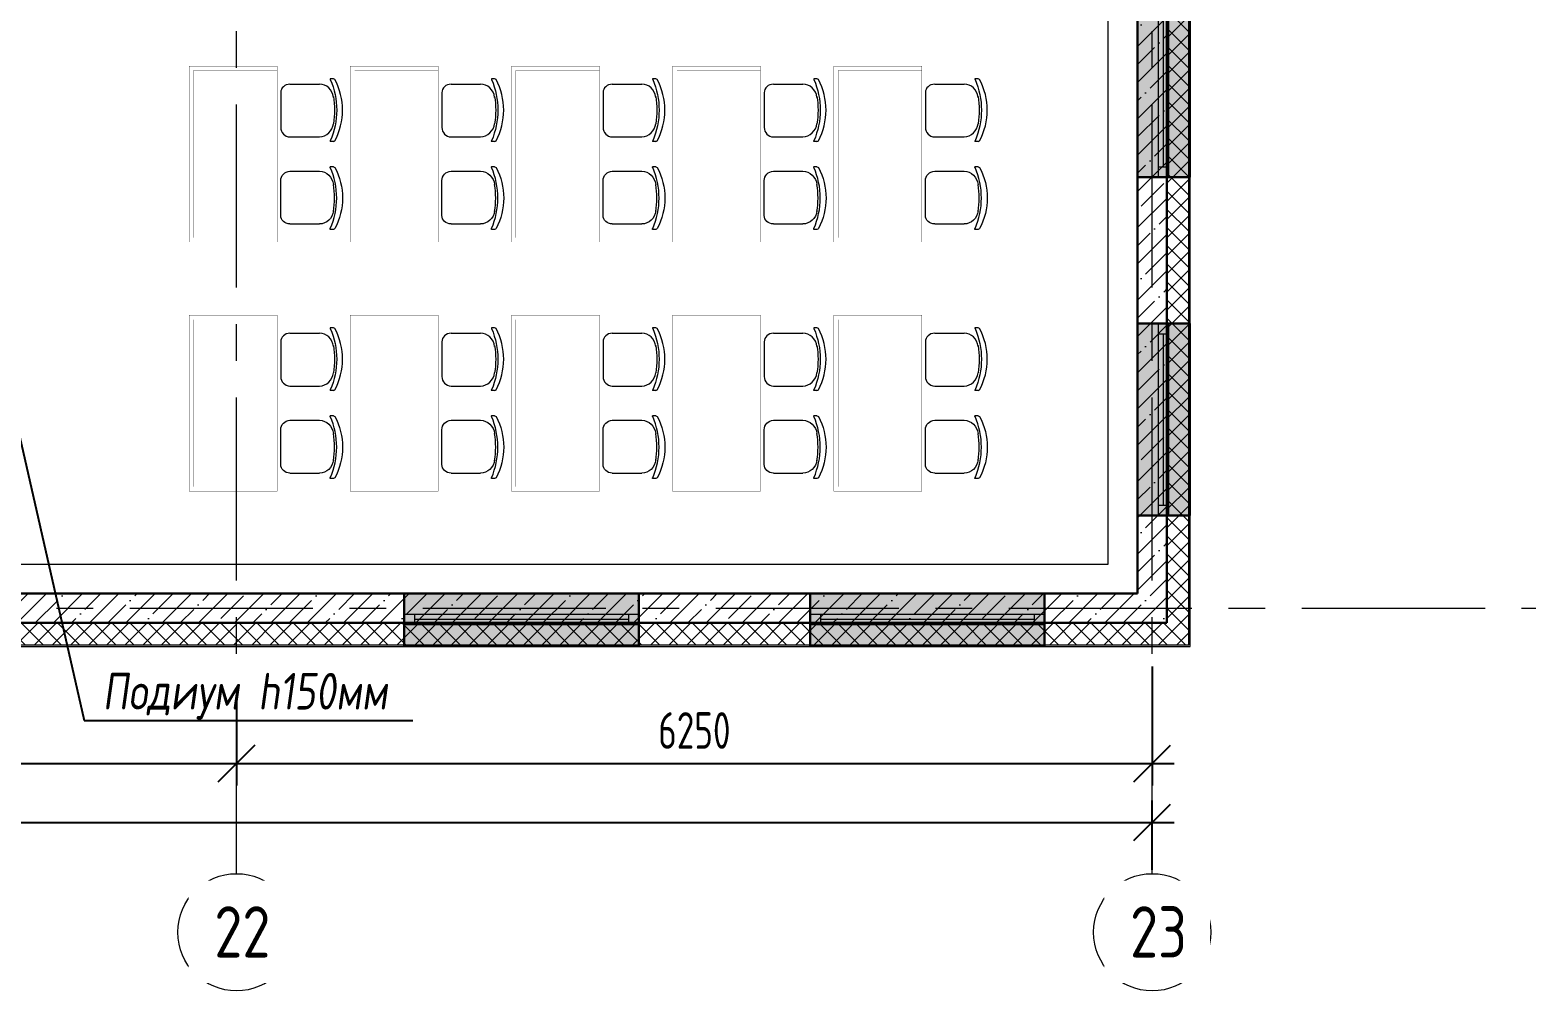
# Model space of a CAD drawing. Header units: millimetres. Extents: x -13407 to 93998, y -2611 to 109271.
# Drawn here: x 60756 to 71033, y -2611 to 3946 of the extents above; entities that cross this region are included whole.
import ezdxf
from ezdxf import colors
from ezdxf.entities.mleader import LeaderData, LeaderLine
from ezdxf.math import Vec2, Vec3

# ---------------------------------------------------------------- set-up
doc = ezdxf.new("R2010")
doc.units = ezdxf.units.MM
doc.linetypes.add('CENTER', pattern=[2, 1.25, -0.25, 0.25, -0.25])
for name, color, linetype, lineweight in [('АР_Навесной фасад', 5, 'Continuous', 5), ('АР_Окна БЛОК', 250, 'Continuous', 13), ('АР_Оси', 193, 'Continuous', 9), ('АР_Оси размеры', 164, 'Continuous', 9), ('АР_Подоконники', 163, 'Continuous', 9), ('АР_Сущ Несущая стена', 202, 'Continuous', 30), ('АР_Утеплитель', 250, 'Continuous', 9), ('АР_Штриховка монолит', 250, 'Continuous', 9), ('ТХ_мебель передв', 250, 'Continuous', 13)]:
    doc.layers.add(name, color=color, linetype=linetype, lineweight=lineweight)
doc.styles.add('Архитект', font='isocpeur.ttf', dxfattribs={"width": 0.8, "oblique": 8})
doc.styles.add('ГОСТ 2.304', font='isocpeur.ttf', dxfattribs={"width": 0.7})
doc.dimstyles.new('СПДС', dxfattribs={"dimscale": 100, "dimtxt": 2.5, "dimasz": 2.5, "dimexe": 1.5, "dimexo": 0, "dimgap": 1, "dimtad": 1, "dimdec": 0, "dimrnd": 1, "dimtxsty": 'ГОСТ 2.304', "dimblk": 'OBLIQUE', "dimcen": 2.5, "dimdle": 1.5, "dimadec": 0, "dimazin": 2, "dimtfac": 0.75, "dimtdec": 0, "dimtmove": 1, "dimatfit": 3, "dimfxl": 1, "dimtolj": 1, "dimarcsym": 1})
pattern_1 = [(45, (-951587.81, 109999.9), (-123.743687, 123.743687), []), (45, (-951464.07, 109999.9), (-123.743687, 123.743687), [218.75, -43.75, 0, -43.75])]

# ---------------------------------------------------------------- blocks, each defined once
blk = doc.blocks.new('*U138')
h = blk.add_hatch(color=253)
h.dxf.hatch_style = 1
h.paths.add_polyline_path([(-1600, -140), (0, -140), (0, 220), (-1600, 220)])
at = {"color": 253, "lineweight": 30}
for p, q in [((-1600, -140), (-1600, 220)), ((0, -140), (0, 220))]:
    blk.add_line(p, q, dxfattribs=at)
at = {"color": 253}
for p, q in [((0, 220), (-1600, 220)), ((-1600, 70), (0, 70)), ((-1600, 0), (0, 0)), ((-1530, 0), (-1530, 70)), ((-1530, 35), (-70, 35)), ((-70, 0), (-70, 70)), ((-1600, -140), (0, -140)), ((-1600, -140), (-1600, -140)), ((-1600, -140), (-1600, -140)), ((0, -140), (0, -140)), ((0, -140), (0, -140))]:
    blk.add_line(p, q, dxfattribs=at)
blk = doc.blocks.new('*U139')
h = blk.add_hatch(color=253)
h.dxf.hatch_style = 1
h.paths.add_polyline_path([(-1600, -140), (0, -140), (0, 220), (-1600, 220)])
at = {"color": 253, "lineweight": 30}
for p, q in [((-1600, -140), (-1600, 220)), ((0, -140), (0, 220))]:
    blk.add_line(p, q, dxfattribs=at)
at = {"color": 253}
for p, q in [((0, 220), (-1600, 220)), ((-1600, 70), (0, 70)), ((-1600, 0), (0, 0)), ((-1530, 0), (-1530, 70)), ((-1530, 35), (-70, 35)), ((-70, 0), (-70, 70)), ((-1600, -140), (0, -140)), ((-1600, -140), (-1600, -140)), ((-1600, -140), (-1600, -140)), ((0, -140), (0, -140)), ((0, -140), (0, -140))]:
    blk.add_line(p, q, dxfattribs=at)
blk = doc.blocks.new('*U141')
h = blk.add_hatch(color=253)
h.dxf.hatch_style = 1
h.paths.add_polyline_path([(-1310, -140), (0, -140), (0, 220), (-1310, 220)])
at = {"color": 253, "lineweight": 30}
for p, q in [((-1310, -140), (-1310, 220)), ((0, -140), (0, 220))]:
    blk.add_line(p, q, dxfattribs=at)
at = {"color": 253}
for p, q in [((0, 220), (-1310, 220)), ((-1310, 70), (0, 70)), ((-1310, 0), (0, 0)), ((-1240, 0), (-1240, 70)), ((-1240, 35), (-70, 35)), ((-70, 0), (-70, 70)), ((-1310, -140), (0, -140)), ((-1310, -140), (-1310, -140)), ((-1310, -140), (-1310, -140)), ((0, -140), (0, -140)), ((0, -140), (0, -140))]:
    blk.add_line(p, q, dxfattribs=at)
blk = doc.blocks.new('*U142')
h = blk.add_hatch(color=253)
h.dxf.hatch_style = 1
h.paths.add_polyline_path([(-1310, -140), (0, -140), (0, 220), (-1310, 220)])
at = {"color": 253, "lineweight": 30}
for p, q in [((-1310, -140), (-1310, 220)), ((0, -140), (0, 220))]:
    blk.add_line(p, q, dxfattribs=at)
at = {"color": 253}
for p, q in [((0, 220), (-1310, 220)), ((-1310, 70), (0, 70)), ((-1310, 0), (0, 0)), ((-1240, 0), (-1240, 70)), ((-1240, 35), (-70, 35)), ((-70, 0), (-70, 70)), ((-1310, -140), (0, -140)), ((-1310, -140), (-1310, -140)), ((-1310, -140), (-1310, -140)), ((0, -140), (0, -140)), ((0, -140), (0, -140))]:
    blk.add_line(p, q, dxfattribs=at)
blk = doc.blocks.new('_Oblique')
at = {"color": 253, "linetype": 'ByBlock', "lineweight": -2}
blk.add_line((-0.5, -0.5), (0.5, 0.5), dxfattribs=at)
blk = doc.blocks.new('*D177')
at = {"layer": 'АР_Оси размеры', "color": 253, "lineweight": -2, "ltscale": 100, "transparency": 16777216}
for p, q in [((55515, -636), (55515, -1209)), ((62165, -636), (62165, -1209)), ((55365, -1059), (62315, -1059))]:
    blk.add_line(p, q, dxfattribs=at)
at = {"layer": 'АР_Оси размеры', "color": 253, "lineweight": -2, "ltscale": 100, "transparency": 16777216, "xscale": 250, "yscale": 250, "zscale": 250, "rotation": 180}
blk.add_blockref('_Oblique', (55515, -1059), dxfattribs=at)
at = {"layer": 'АР_Оси размеры', "color": 253, "lineweight": -2, "ltscale": 100, "transparency": 16777216, "xscale": 250, "yscale": 250, "zscale": 250}
blk.add_blockref('_Oblique', (62165, -1059), dxfattribs=at)
at = {"layer": 'АР_Оси размеры', "color": 253, "ltscale": 100, "transparency": 16777216, "insert": (58840, -834), "char_height": 250, "attachment_point": 5, "style": 'ГОСТ 2.304'}
blk.add_mtext('\\A1;6650', dxfattribs=at)
blk = doc.blocks.new('*D178')
at = {"layer": 'АР_Оси размеры', "color": 253, "lineweight": -2, "ltscale": 100, "transparency": 16777216}
for p, q in [((68415, -397), (68415, -1209)), ((62165, -636), (62165, -1209)), ((62015, -1059), (68565, -1059))]:
    blk.add_line(p, q, dxfattribs=at)
at = {"layer": 'АР_Оси размеры', "color": 253, "lineweight": -2, "ltscale": 100, "transparency": 16777216, "xscale": 250, "yscale": 250, "zscale": 250, "rotation": 180}
blk.add_blockref('_Oblique', (62165, -1059), dxfattribs=at)
at = {"layer": 'АР_Оси размеры', "color": 253, "lineweight": -2, "ltscale": 100, "transparency": 16777216, "xscale": 250, "yscale": 250, "zscale": 250}
blk.add_blockref('_Oblique', (68415, -1059), dxfattribs=at)
at = {"layer": 'АР_Оси размеры', "color": 253, "ltscale": 100, "transparency": 16777216, "insert": (65290, -834), "char_height": 250, "attachment_point": 5, "style": 'ГОСТ 2.304'}
blk.add_mtext('\\A1;6250', dxfattribs=at)
blk = doc.blocks.new('*D199')
at = {"layer": 'АР_Оси размеры', "color": 253, "lineweight": -2, "ltscale": 100, "transparency": 16777216}
for p, q in [((0, -1786), (0, -1311)), ((68415, -1786), (68415, -1311)), ((-150, -1461), (68565, -1461))]:
    blk.add_line(p, q, dxfattribs=at)
at = {"layer": 'АР_Оси размеры', "color": 253, "lineweight": -2, "ltscale": 100, "transparency": 16777216, "xscale": 250, "yscale": 250, "zscale": 250, "rotation": 180}
blk.add_blockref('_Oblique', (0, -1461), dxfattribs=at)
at = {"layer": 'АР_Оси размеры', "color": 253, "lineweight": -2, "ltscale": 100, "transparency": 16777216, "xscale": 250, "yscale": 250, "zscale": 250}
blk.add_blockref('_Oblique', (68415, -1461), dxfattribs=at)
at = {"layer": 'АР_Оси размеры', "color": 253, "ltscale": 100, "transparency": 16777216, "insert": (34208, -1236), "char_height": 250, "attachment_point": 5, "style": 'ГОСТ 2.304'}
blk.add_mtext('\\A1;68415', dxfattribs=at)
blk = doc.blocks.new('У058')
at = {"layer": 'ТХ_мебель передв', "color": 253, "ltscale": 100}
for points, const_width in [([(70477.5, 42777), (71077.5, 42777), (71077.5, 41577), (70477.5, 41577)], 2), ([(70507.5, 42747), (71077.5, 42747), (71077.5, 41607), (70507.5, 41607)], 1)]:
    blk.add_lwpolyline(points, close=True, dxfattribs=dict(at, const_width=const_width))
blk = doc.blocks.new('У060')
at = {"layer": 'ТХ_мебель передв', "color": 253, "lineweight": 0, "ltscale": 100, "transparency": 33554687}
for points in [[(66977, 41938), (67178, 41938)], [(67273, 41969), (67252, 41969)], [(66914, 41636), (66914, 41874)], [(66977, 41578), (67178, 41578)], [(67273, 41541), (67252, 41541)]]:
    blk.add_lwpolyline(points, dxfattribs=at)
for centre, radius, start, end in [((66774, 41755), 522, 336.4029, 23.5971), ((66737, 41755), 544, 350.2064, 9.7936)]:
    blk.add_arc(centre, radius, start, end, dxfattribs=at)
for points in [[(66914, 41874), (66914, 41906), (66940, 41938), (66977, 41938)], [(67178, 41938), (67226, 41938), (67268, 41895), (67273, 41848)], [(67252, 41964), (67247, 41964), (67252, 41969), (67252, 41969)], [(67273, 41969), (67279, 41969), (67279, 41964), (67284, 41964)], [(66977, 41578), (66940, 41578), (66914, 41604), (66914, 41636)], [(67273, 41668), (67268, 41615), (67226, 41578), (67178, 41578)], [(67252, 41541), (67252, 41541), (67252, 41541), (67252, 41546)]]:
    blk.add_open_spline(points, degree=3, dxfattribs=at)
blk.add_open_spline([(67284, 41964), (67353, 41832), (67353, 41678), (67284, 41546), (67279, 41546), (67279, 41541), (67273, 41541)], degree=3, knots=[0, 0, 0, 0, 1, 1, 1, 2, 2, 2, 2], dxfattribs=at)

msp = doc.modelspace()

# ---------------------------------------------------------------- hatches: boundary and pattern name
at = {"layer": 'АР_Утеплитель', "ltscale": 100}
h = msp.add_hatch(dxfattribs=at)
h.set_pattern_fill('ANSI37', color=253, scale=700)
h.set_pattern_definition([(45, (-945096.63, 49153.53), (-61.871843, 61.871843), []), (135, (-945096.63, 49153.53), (-61.871843, -61.871843), [])])
h.paths.add_polyline_path([(68515, 9610), (62165, 9610), (62165, 27480), (51665, 27480), (51665, 31445), (16865, 31445), (16865, 27480), (11889.8, 27480), (11889.8, 27630), (16715, 27630), (16715, 31595), (51815, 31595), (51815, 27630), (62315, 27630), (62315, 9760), (68665, 9760), (68665, -250), (55265, -250), (55265, 6100), (47385, 6100), (47385, 11290), (39149.7, 11290), (39149.7, 11040), (38999.7, 11040), (38999.7, 11440), (47535, 11440), (47535, 6250), (55415, 6250), (55415, -100), (68515, -100)])
at = {"layer": 'АР_Штриховка монолит', "ltscale": 100}
h = msp.add_hatch(dxfattribs=at)
h.set_pattern_fill('ANSI35', color=253, scale=700)
h.set_pattern_definition(pattern_1)
h.paths.add_polyline_path([(68515, 9410), (68315, 9410), (68315, 100), (68315, -100), (68515, -100)])
h = msp.add_hatch(dxfattribs=at)
h.set_pattern_fill('ANSI35', color=253, scale=700)
h.set_pattern_definition(pattern_1)
h.paths.add_polyline_path([(55615, 100), (55415, 100), (55415, -100), (68315, -100), (68315, 100)])

# ---------------------------------------------------------------- linework, layer by layer
at = {"layer": 'АР_Навесной фасад', "color": 253, "ltscale": 100}
for points in [[(68675, -260), (68675.4, 9770)], [(68665, -250), (68665.4, 9760)], [(55255, -260), (68675, -260)], [(55265, -250), (68665, -250)]]:
    msp.add_lwpolyline(points, dxfattribs=at)
at = {"layer": 'АР_Оси', "color": 253, "linetype": 'CENTER', "ltscale": 1000}
for p, q in [((62165, -1811.3), (62165, 32496.2)), ((68415, -1811.3), (68415, 32496.2)), ((-12563.8, 0), (71033.4, 0))]:
    msp.add_line(p, q, dxfattribs=at)
at = {"layer": 'АР_Оси', "color": 253, "ltscale": 0.5}
for centre in [(62165, -2211.3), (68415, -2211.3)]:
    msp.add_circle(centre, 400, dxfattribs=at)
at = {"layer": 'АР_Подоконники', "color": 253, "ltscale": 100}
for p, q in [((68115, 300), (68115, 6674.9)), ((58841.7, 300.1), (68115, 300))]:
    msp.add_line(p, q, dxfattribs=at)
at = {"layer": 'АР_Сущ Несущая стена', "color": 253, "ltscale": 100}
for p, q in [((68515, -100), (68515, 9610)), ((68315, 100), (68315, 9410)), ((55615, 100), (68315, 100)), ((55415, -100), (68515, -100))]:
    msp.add_line(p, q, dxfattribs=at)

# ---------------------------------------------------------------- block references
at = {"layer": 'АР_Окна БЛОК', "color": 253, "rotation": 270}
for name, p in [('*U142', (68455.3, 2943)), ('*U141', (68455.3, 633))]:
    msp.add_blockref(name, p, dxfattribs=at)
at = {"layer": 'АР_Окна БЛОК', "color": 253, "xscale": -1, "rotation": 180}
for name, p in [('*U138', (64910, -40)), ('*U139', (67680, -40))]:
    msp.add_blockref(name, p, dxfattribs=at)
at = {"layer": 'ТХ_мебель передв', "color": 253}
for name, p in [('У058', (-8635.8, -39077.2)), ('У058', (-7535.8, -39077.2)), ('У058', (-6435.8, -39077.2)), ('У058', (-5335.8, -39077.2)), ('У058', (-4235.8, -39077.2)), ('У060', (-4446.9, -38955.1)), ('У060', (-3346.9, -38955.1)), ('У060', (-2246.9, -38955.1)), ('У060', (-1146.9, -38955.1)), ('У060', (-46.9, -38955.1)), ('У058', (-8635.8, -40777.2)), ('У058', (-7535.8, -40777.2)), ('У058', (-6435.8, -40777.2)), ('У058', (-5335.8, -40777.2)), ('У058', (-4235.8, -40777.2)), ('У060', (-4446.9, -40655.1)), ('У060', (-3346.9, -40655.1)), ('У060', (-2246.9, -40655.1)), ('У060', (-1146.9, -40655.1)), ('У060', (-46.9, -40655.1))]:
    msp.add_blockref(name, p, dxfattribs=at)
at = {"layer": 'ТХ_мебель передв', "color": 253, "xscale": -1, "rotation": 180}
for p in [(-4446.9, 45154.8), (-3346.9, 45154.8), (-2246.9, 45154.8), (-1146.9, 45154.8), (-46.9, 45154.8), (-4446.9, 43454.8), (-3346.9, 43454.8), (-2246.9, 43454.8), (-1146.9, 43454.8), (-46.9, 43454.8)]:
    msp.add_blockref('У060', p, dxfattribs=at)

# ---------------------------------------------------------------- dimensions: what is measured, and where the dimension line sits
at = {"layer": 'АР_Оси размеры', "color": 253, "ltscale": 100}
for base, p1, p2, picture, middle in [((68415, -1058.6), (62165, -636.5), (68415, -397.1), '*D178', (65290, -833.6)), ((62165, -1058.6), (55515, -636.5), (62165, -636.5), '*D177', (58840, -833.6)), ((68415, -1460.7), (0, -1786.3), (68415, -1786.3), '*D199', (34207.5, -1235.7))]:
    dim = msp.add_linear_dim(base=base, p1=p1, p2=p2, dimstyle='СПДС', override={"dimclrd": 253, "dimclre": 253, "dimclrt": 253}, dxfattribs=at)
    dim.commit()
    dim.dimension.update_dxf_attribs({"geometry": picture, "text_midpoint": middle})

# ---------------------------------------------------------------- leaders
at = {"color": 253}
ml = msp.add_multileader_mtext('Standard', dxfattribs=at)
ml.set_content('Подиум h150мм', color=253, style='Архитект')
ml.set_leader_properties(color=253)
ml.build(insert=Vec2(0, 0))
ml.multileader.update_dxf_attribs({"text_left_attachment_type": 6, "text_right_attachment_type": 6, "dogleg_length": 100, "arrow_head_size": 250})
ctx = ml.context
ctx.base_point, ctx.char_height, ctx.arrow_head_size, ctx.landing_gap_size, ctx.plane_origin = Vec3(61225.2, -766.2), 250, 250, 25, Vec3(62335.1, 3222.3)
ctx.left_attachment, ctx.right_attachment = 6, 6
notes = []
notes.append((ctx, [(0, (1, 1, 0), (61125.2, -766.2), (1, 0), 100, [(0, [(60234.7, 3146.7)], 256, [])])]))
ctx.mtext.insert, ctx.mtext.width, ctx.mtext.flow_direction = Vec3(61250.2, -441.2), 3119.834, 5
for ctx, leaders in notes:
    for number, flags, end, landing, length, lines in leaders:
        leader = LeaderData()
        leader.index, (leader.has_last_leader_line, leader.has_dogleg_vector, leader.attachment_direction) = number, flags
        leader.last_leader_point, leader.dogleg_vector, leader.dogleg_length = Vec3(end), Vec3(landing), length
        for number, points, colour, breaks in lines:
            line = LeaderLine()
            line.index, line.vertices, line.color, line.breaks = number, Vec3.list(points), colors.encode_raw_color(colour), breaks
            leader.lines.append(line)
        ctx.leaders.append(leader)

# ---------------------------------------------------------------- next in the draw order: texts
at = {"layer": 'АР_Оси', "color": 253, "char_height": 350, "attachment_point": 1, "line_spacing_factor": 1.149209, "style": 'ГОСТ 2.304', "bg_fill": 2}
for s, insert, width in [('{\\W0.8;22}', (62013.7, -2033.5), 520.89), ('{\\W0.8;23}', (68263.6, -2033.5), 370.762)]:
    msp.add_mtext(s, dxfattribs=dict(at, insert=insert, width=width))

doc.saveas('drawing.dxf')
